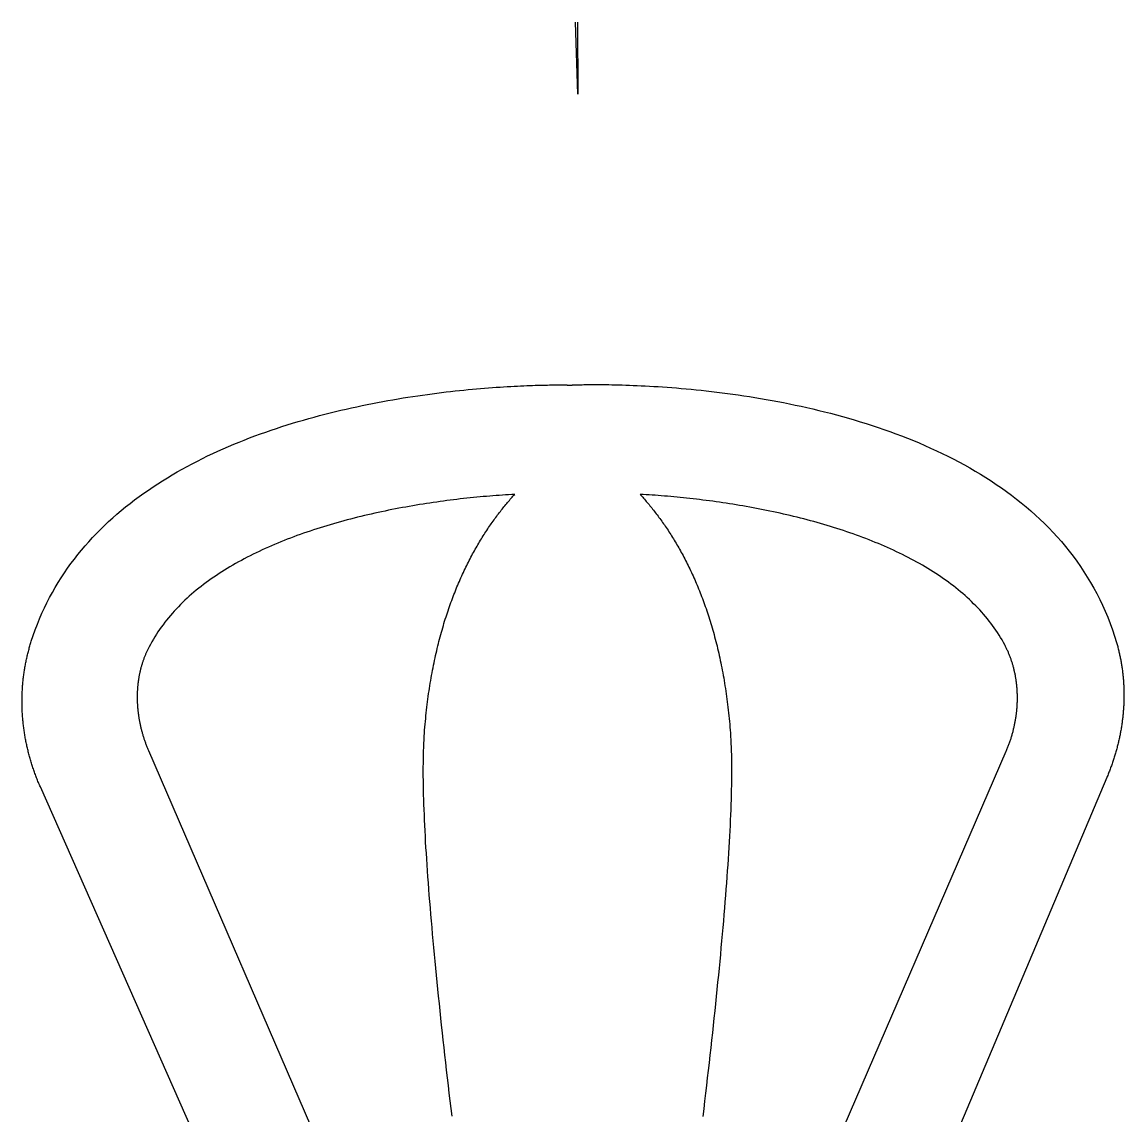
# Model space of a CAD drawing. Extents: x 5 to 105, y 2 to 136.
# Drawn here: x 49.94 to 59.99, y 12.75 to 22.72 of the extents above; entities that cross this region are included whole.
import ezdxf

# ---------------------------------------------------------------- set-up
doc = ezdxf.new("R2010")
doc.units = 0
doc.layers.get('0').update_dxf_attribs({"linetype": 'CONTINUOUS'})

msp = doc.modelspace()

# ---------------------------------------------------------------- linework, layer by layer
at = {"color": 7}
for points in [[(55.0071, 22.0637), (54.9874, 22.7218)], [(55.0065, 22.7218), (55.0071, 22.0637)], [(51.0932, 16.08), (54.4915, 8.2159)], [(55.5168, 8.2116), (58.9146, 16.0747)], [(59.8321, 15.835), (55.0636, 4.5392), (50.107, 15.7492)]]:
    msp.add_lwpolyline(points, dxfattribs=at)
for points in [[(55.5758, 18.4161), (55.5758, 18.4161)], [(53.6096, 16.2409), (53.6096, 16.2409)]]:
    msp.add_lwpolyline(points, close=True, dxfattribs=at)
for points in [[(50.0245, 17.0765, 0), (50.0419, 17.1291, 0), (50.0604, 17.1809, 0), (50.0798, 17.2319, 0), (50.1003, 17.2821, 0), (50.1217, 17.3316, 0), (50.1441, 17.3803, 0), (50.1675, 17.4282, 0), (50.1917, 17.4754, 0), (50.2169, 17.5218, 0), (50.2429, 17.5675, 0), (50.2699, 17.6124, 0), (50.2977, 17.6566, 0), (50.3263, 17.7001, 0), (50.3557, 17.7428, 0), (50.386, 17.7849, 0), (50.417, 17.8262, 0), (50.4489, 17.8668, 0), (50.4814, 17.9068, 0), (50.5147, 17.946, 0), (50.5488, 17.9845, 0), (50.5835, 18.0224, 0), (50.6189, 18.0596, 0), (50.655, 18.0961, 0), (50.6918, 18.132, 0), (50.7292, 18.1672, 0), (50.7672, 18.2018, 0), (50.8058, 18.2357, 0), (50.845, 18.269, 0), (50.8848, 18.3016, 0), (50.9251, 18.3337, 0), (50.966, 18.3651, 0), (51.0074, 18.3959, 0), (51.0493, 18.4261, 0), (51.0917, 18.4557, 0), (51.1345, 18.4846, 0), (51.1778, 18.513, 0), (51.2215, 18.5409, 0), (51.2657, 18.5681, 0), (51.3103, 18.5948, 0), (51.3552, 18.6209, 0), (51.4005, 18.6464, 0), (51.4462, 18.6714, 0), (51.4922, 18.6959, 0), (51.5385, 18.7198, 0), (51.5851, 18.7432, 0), (51.632, 18.766, 0), (51.6792, 18.7883, 0), (51.7266, 18.8101, 0), (51.7743, 18.8314, 0), (51.8222, 18.8522, 0), (51.8703, 18.8725, 0), (51.9185, 18.8923, 0), (51.967, 18.9116, 0), (52.0155, 18.9304, 0), (52.0643, 18.9488, 0), (52.1131, 18.9667, 0), (52.162, 18.9841, 0), (52.211, 19.0011, 0), (52.2601, 19.0176, 0), (52.3092, 19.0337, 0), (52.3584, 19.0493, 0), (52.4076, 19.0645, 0), (52.4568, 19.0793, 0), (52.5059, 19.0936, 0), (52.555, 19.1076, 0), (52.6041, 19.1211, 0), (52.6531, 19.1343, 0), (52.702, 19.147, 0), (52.7509, 19.1593, 0), (52.7996, 19.1713, 0), (52.8481, 19.1829, 0), (52.8965, 19.1941, 0), (52.9448, 19.2049, 0), (52.9928, 19.2154, 0), (53.0407, 19.2255, 0), (53.0883, 19.2353, 0), (53.1357, 19.2448, 0), (53.1829, 19.2539, 0), (53.2297, 19.2626, 0), (53.2763, 19.2711, 0), (53.3226, 19.2792, 0), (53.3686, 19.2871, 0), (53.4142, 19.2946, 0), (53.4595, 19.3018, 0), (53.5044, 19.3087, 0), (53.5489, 19.3153, 0), (53.593, 19.3217, 0), (53.6367, 19.3278, 0), (53.6799, 19.3336, 0), (53.7227, 19.3391, 0), (53.7651, 19.3444, 0), (53.8069, 19.3494, 0), (53.8482, 19.3542, 0), (53.889, 19.3588, 0), (53.9293, 19.3631, 0), (53.969, 19.3672, 0), (54.0081, 19.371, 0), (54.0467, 19.3747, 0), (54.0846, 19.3781, 0), (54.1219, 19.3813, 0), (54.1586, 19.3844, 0), (54.1946, 19.3872, 0), (54.23, 19.3899, 0), (54.2646, 19.3924, 0), (54.2986, 19.3947, 0), (54.3318, 19.3968, 0), (54.3643, 19.3988, 0), (54.396, 19.4006, 0), (54.427, 19.4023, 0), (54.4571, 19.4038, 0), (54.4865, 19.4052, 0), (54.515, 19.4065, 0), (54.5427, 19.4076, 0), (54.5695, 19.4087, 0), (54.5955, 19.4096, 0), (54.6205, 19.4104, 0), (54.6447, 19.4111, 0), (54.6679, 19.4117, 0), (54.6902, 19.4122, 0), (54.7115, 19.4126, 0), (54.7318, 19.413, 0), (54.7512, 19.4132, 0), (54.7695, 19.4135, 0), (54.7868, 19.4136, 0), (54.8031, 19.4137, 0), (54.8183, 19.4138, 0), (54.8324, 19.4138, 0)], [(54.8325, 19.4138, 0), (54.8336, 19.4138, 0), (54.8347, 19.4138, 0), (54.8358, 19.4138, 0), (54.8369, 19.4138, 0), (54.838, 19.4138, 0), (54.8391, 19.4138, 0), (54.8402, 19.4138, 0), (54.8412, 19.4138, 0), (54.8423, 19.4138, 0), (54.8433, 19.4138, 0), (54.8444, 19.4138, 0), (54.8454, 19.4138, 0), (54.8465, 19.4138, 0), (54.8475, 19.4138, 0), (54.8485, 19.4138, 0), (54.8495, 19.4138, 0), (54.8505, 19.4138, 0), (54.8515, 19.4138, 0), (54.8525, 19.4138, 0), (54.8535, 19.4138, 0), (54.8544, 19.4138, 0), (54.8554, 19.4138, 0), (54.8564, 19.4138, 0), (54.8573, 19.4138, 0), (54.8582, 19.4138, 0), (54.8592, 19.4137, 0), (54.8601, 19.4137, 0), (54.861, 19.4137, 0), (54.8619, 19.4137, 0), (54.8628, 19.4137, 0), (54.8637, 19.4137, 0), (54.8646, 19.4137, 0), (54.8655, 19.4137, 0), (54.8664, 19.4137, 0), (54.8672, 19.4137, 0), (54.8681, 19.4137, 0), (54.8689, 19.4137, 0), (54.8698, 19.4137, 0), (54.8706, 19.4137, 0), (54.8714, 19.4137, 0), (54.8722, 19.4137, 0), (54.873, 19.4137, 0), (54.8738, 19.4137, 0), (54.8746, 19.4137, 0), (54.8754, 19.4137, 0), (54.8762, 19.4136, 0), (54.8769, 19.4136, 0), (54.8777, 19.4136, 0), (54.8785, 19.4136, 0), (54.8792, 19.4136, 0), (54.8799, 19.4136, 0), (54.8807, 19.4136, 0), (54.8814, 19.4136, 0), (54.8821, 19.4136, 0), (54.8828, 19.4136, 0), (54.8835, 19.4136, 0), (54.8842, 19.4136, 0), (54.8849, 19.4136, 0), (54.8855, 19.4136, 0), (54.8862, 19.4136, 0), (54.8868, 19.4135, 0), (54.8875, 19.4135, 0), (54.8881, 19.4135, 0), (54.8888, 19.4135, 0), (54.8894, 19.4135, 0), (54.89, 19.4135, 0), (54.8906, 19.4135, 0), (54.8912, 19.4135, 0), (54.8918, 19.4135, 0), (54.8924, 19.4135, 0), (54.893, 19.4135, 0), (54.8935, 19.4135, 0), (54.8941, 19.4134, 0), (54.8946, 19.4134, 0), (54.8952, 19.4134, 0), (54.8957, 19.4134, 0), (54.8962, 19.4134, 0), (54.8967, 19.4134, 0), (54.8972, 19.4134, 0), (54.8977, 19.4134, 0), (54.8982, 19.4134, 0), (54.8987, 19.4134, 0), (54.8992, 19.4134, 0), (54.8997, 19.4133, 0), (54.9001, 19.4133, 0), (54.9006, 19.4133, 0), (54.901, 19.4133, 0), (54.9014, 19.4133, 0), (54.9019, 19.4133, 0), (54.9023, 19.4133, 0), (54.9027, 19.4133, 0), (54.9031, 19.4133, 0), (54.9035, 19.4133, 0), (54.9039, 19.4133, 0), (54.9042, 19.4132, 0), (54.9046, 19.4132, 0), (54.905, 19.4132, 0), (54.9053, 19.4132, 0), (54.9057, 19.4132, 0), (54.906, 19.4132, 0), (54.9063, 19.4132, 0), (54.9066, 19.4132, 0), (54.9069, 19.4132, 0), (54.9072, 19.4132, 0), (54.9075, 19.4131, 0), (54.9078, 19.4131, 0), (54.9081, 19.4131, 0), (54.9083, 19.4131, 0), (54.9086, 19.4131, 0), (54.9089, 19.4131, 0), (54.9091, 19.4131, 0), (54.9093, 19.4131, 0), (54.9095, 19.4131, 0), (54.9098, 19.4131, 0), (54.91, 19.413, 0), (54.9102, 19.413, 0), (54.9103, 19.413, 0), (54.9105, 19.413, 0), (54.9107, 19.413, 0), (54.9109, 19.413, 0), (54.911, 19.413, 0), (54.9112, 19.413, 0), (54.9113, 19.413, 0), (54.9114, 19.413, 0), (54.9115, 19.4129, 0), (54.9116, 19.4129, 0), (54.9117, 19.4129, 0)], [(54.9117, 19.4129, 0), (54.9122, 19.4129, 0), (54.9126, 19.4129, 0), (54.913, 19.4129, 0), (54.9135, 19.4129, 0), (54.9139, 19.4129, 0), (54.9143, 19.4129, 0), (54.9147, 19.4129, 0), (54.9152, 19.4128, 0), (54.9156, 19.4128, 0), (54.916, 19.4128, 0), (54.9164, 19.4128, 0), (54.9168, 19.4128, 0), (54.9173, 19.4128, 0), (54.9177, 19.4128, 0), (54.9181, 19.4128, 0), (54.9185, 19.4128, 0), (54.919, 19.4128, 0), (54.9194, 19.4128, 0), (54.9198, 19.4128, 0), (54.9202, 19.4128, 0), (54.9207, 19.4127, 0), (54.9211, 19.4127, 0), (54.9215, 19.4127, 0), (54.9219, 19.4127, 0), (54.9224, 19.4127, 0), (54.9228, 19.4127, 0), (54.9232, 19.4127, 0), (54.9236, 19.4127, 0), (54.9241, 19.4127, 0), (54.9245, 19.4127, 0), (54.9249, 19.4127, 0), (54.9253, 19.4127, 0), (54.9258, 19.4127, 0), (54.9262, 19.4127, 0), (54.9266, 19.4127, 0), (54.927, 19.4127, 0), (54.9275, 19.4127, 0), (54.9279, 19.4127, 0), (54.9283, 19.4127, 0), (54.9287, 19.4127, 0), (54.9292, 19.4127, 0), (54.9296, 19.4127, 0), (54.93, 19.4127, 0), (54.9304, 19.4127, 0), (54.9309, 19.4127, 0), (54.9313, 19.4127, 0), (54.9317, 19.4127, 0), (54.9321, 19.4127, 0), (54.9325, 19.4127, 0), (54.933, 19.4127, 0), (54.9334, 19.4127, 0), (54.9338, 19.4127, 0), (54.9342, 19.4127, 0), (54.9347, 19.4127, 0), (54.9351, 19.4127, 0), (54.9355, 19.4127, 0), (54.9359, 19.4127, 0), (54.9364, 19.4127, 0), (54.9368, 19.4127, 0), (54.9372, 19.4127, 0), (54.9376, 19.4127, 0), (54.9381, 19.4127, 0), (54.9385, 19.4127, 0), (54.9389, 19.4127, 0), (54.9393, 19.4127, 0), (54.9397, 19.4127, 0), (54.9402, 19.4127, 0), (54.9406, 19.4127, 0), (54.941, 19.4127, 0), (54.9414, 19.4127, 0), (54.9419, 19.4127, 0), (54.9423, 19.4127, 0), (54.9427, 19.4127, 0), (54.9431, 19.4127, 0), (54.9436, 19.4127, 0), (54.944, 19.4128, 0), (54.9444, 19.4128, 0), (54.9448, 19.4128, 0), (54.9452, 19.4128, 0), (54.9457, 19.4128, 0), (54.9461, 19.4128, 0), (54.9465, 19.4128, 0), (54.9469, 19.4128, 0), (54.9474, 19.4128, 0), (54.9478, 19.4128, 0), (54.9482, 19.4128, 0), (54.9486, 19.4128, 0), (54.9491, 19.4128, 0), (54.9495, 19.4129, 0), (54.9499, 19.4129, 0), (54.9503, 19.4129, 0), (54.9507, 19.4129, 0), (54.9512, 19.4129, 0), (54.9516, 19.4129, 0), (54.952, 19.4129, 0), (54.9524, 19.4129, 0), (54.9529, 19.4129, 0), (54.9533, 19.4129, 0), (54.9537, 19.413, 0), (54.9541, 19.413, 0), (54.9546, 19.413, 0), (54.955, 19.413, 0), (54.9554, 19.413, 0), (54.9558, 19.413, 0), (54.9562, 19.413, 0), (54.9567, 19.413, 0), (54.9571, 19.4131, 0), (54.9575, 19.4131, 0), (54.9579, 19.4131, 0), (54.9584, 19.4131, 0), (54.9588, 19.4131, 0), (54.9592, 19.4131, 0), (54.9596, 19.4131, 0), (54.9601, 19.4132, 0), (54.9605, 19.4132, 0), (54.9609, 19.4132, 0), (54.9613, 19.4132, 0), (54.9617, 19.4132, 0), (54.9622, 19.4132, 0), (54.9626, 19.4132, 0), (54.963, 19.4133, 0), (54.9634, 19.4133, 0), (54.9639, 19.4133, 0), (54.9643, 19.4133, 0), (54.9647, 19.4133, 0), (54.9651, 19.4133, 0), (54.9655, 19.4134, 0)], [(54.9656, 19.4134, 0), (54.9673, 19.4135, 0), (54.9705, 19.4136, 0), (54.9753, 19.4138, 0), (54.9815, 19.4141, 0), (54.9891, 19.4143, 0), (54.9982, 19.4146, 0), (55.0087, 19.415, 0), (55.0205, 19.4153, 0), (55.0337, 19.4156, 0), (55.0483, 19.4159, 0), (55.0641, 19.4162, 0), (55.0813, 19.4164, 0), (55.0997, 19.4167, 0), (55.1194, 19.4168, 0), (55.1403, 19.417, 0), (55.1624, 19.417, 0), (55.1857, 19.417, 0), (55.2101, 19.4169, 0), (55.2357, 19.4168, 0), (55.2624, 19.4165, 0), (55.2901, 19.4161, 0), (55.319, 19.4156, 0), (55.3489, 19.415, 0), (55.3798, 19.4143, 0), (55.4117, 19.4134, 0), (55.4446, 19.4124, 0), (55.4785, 19.4112, 0), (55.5133, 19.4099, 0), (55.549, 19.4084, 0), (55.5857, 19.4067, 0), (55.6232, 19.4048, 0), (55.6615, 19.4027, 0), (55.7007, 19.4004, 0), (55.7406, 19.3979, 0), (55.7814, 19.3952, 0), (55.8229, 19.3923, 0), (55.8652, 19.3891, 0), (55.9081, 19.3857, 0), (55.9518, 19.382, 0), (55.9961, 19.378, 0), (56.0411, 19.3738, 0), (56.0867, 19.3693, 0), (56.133, 19.3645, 0), (56.1798, 19.3594, 0), (56.2271, 19.354, 0), (56.2751, 19.3483, 0), (56.3235, 19.3422, 0), (56.3724, 19.3359, 0), (56.4218, 19.3291, 0), (56.4717, 19.3221, 0), (56.5219, 19.3147, 0), (56.5726, 19.3069, 0), (56.6237, 19.2987, 0), (56.6752, 19.2902, 0), (56.7269, 19.2813, 0), (56.779, 19.2719, 0), (56.8314, 19.2622, 0), (56.8841, 19.2521, 0), (56.937, 19.2415, 0), (56.9902, 19.2305, 0), (57.0436, 19.219, 0), (57.0971, 19.2071, 0), (57.1508, 19.1948, 0), (57.2047, 19.1819, 0), (57.2587, 19.1686, 0), (57.3127, 19.1548, 0), (57.3669, 19.1406, 0), (57.4211, 19.1258, 0), (57.4754, 19.1105, 0), (57.5296, 19.0947, 0), (57.5838, 19.0784, 0), (57.6381, 19.0615, 0), (57.6922, 19.0441, 0), (57.7463, 19.0261, 0), (57.8002, 19.0076, 0), (57.8541, 18.9885, 0), (57.9078, 18.9689, 0), (57.9613, 18.9486, 0), (58.0147, 18.9278, 0), (58.0678, 18.9064, 0), (58.1207, 18.8843, 0), (58.1734, 18.8616, 0), (58.2258, 18.8383, 0), (58.2778, 18.8144, 0), (58.3296, 18.7898, 0), (58.381, 18.7646, 0), (58.4321, 18.7387, 0), (58.4827, 18.7122, 0), (58.533, 18.6849, 0), (58.5828, 18.657, 0), (58.6321, 18.6284, 0), (58.681, 18.5991, 0), (58.7294, 18.569, 0), (58.7773, 18.5383, 0), (58.8246, 18.5068, 0), (58.8714, 18.4746, 0), (58.9176, 18.4416, 0), (58.9631, 18.4079, 0), (59.0081, 18.3734, 0), (59.0524, 18.3382, 0), (59.096, 18.3022, 0), (59.1389, 18.2653, 0), (59.1811, 18.2277, 0), (59.2226, 18.1893, 0), (59.2632, 18.1501, 0), (59.3032, 18.1101, 0), (59.3423, 18.0692, 0), (59.3805, 18.0275, 0), (59.418, 17.9849, 0), (59.4545, 17.9415, 0), (59.4902, 17.8972, 0), (59.5249, 17.8521, 0), (59.5587, 17.806, 0), (59.5915, 17.7591, 0), (59.6234, 17.7113, 0), (59.6542, 17.6626, 0), (59.684, 17.6129, 0), (59.7128, 17.5624, 0), (59.7405, 17.5109, 0), (59.7671, 17.4585, 0), (59.7926, 17.4051, 0), (59.8169, 17.3508, 0), (59.8401, 17.2955, 0), (59.8621, 17.2392, 0), (59.8829, 17.182, 0), (59.9025, 17.1237, 0), (59.9208, 17.0645, 0)], [(54.4328, 18.4161, 0), (54.4049, 18.4146, 0), (54.3768, 18.4129, 0), (54.3486, 18.4111, 0), (54.3201, 18.4092, 0), (54.2915, 18.4071, 0), (54.2627, 18.405, 0), (54.2338, 18.4028, 0), (54.2047, 18.4004, 0), (54.1754, 18.3979, 0), (54.146, 18.3953, 0), (54.1164, 18.3926, 0), (54.0867, 18.3898, 0), (54.0569, 18.3868, 0), (54.0269, 18.3838, 0), (53.9968, 18.3806, 0), (53.9666, 18.3772, 0), (53.9362, 18.3738, 0), (53.9058, 18.3702, 0), (53.8753, 18.3665, 0), (53.8446, 18.3627, 0), (53.8139, 18.3587, 0), (53.7831, 18.3546, 0), (53.7522, 18.3504, 0), (53.7212, 18.3461, 0), (53.6901, 18.3416, 0), (53.659, 18.337, 0), (53.6278, 18.3322, 0), (53.5966, 18.3273, 0), (53.5653, 18.3223, 0), (53.5339, 18.3171, 0), (53.5025, 18.3118, 0), (53.4711, 18.3063, 0), (53.4396, 18.3007, 0), (53.4082, 18.295, 0), (53.3766, 18.2891, 0), (53.3451, 18.2831, 0), (53.3136, 18.2769, 0), (53.282, 18.2706, 0), (53.2505, 18.2641, 0), (53.219, 18.2575, 0), (53.1874, 18.2507, 0), (53.1559, 18.2438, 0), (53.1244, 18.2367, 0), (53.093, 18.2294, 0), (53.0615, 18.222, 0), (53.0301, 18.2145, 0), (52.9988, 18.2068, 0), (52.9674, 18.1989, 0), (52.9362, 18.1909, 0), (52.905, 18.1827, 0), (52.8738, 18.1743, 0), (52.8427, 18.1658, 0), (52.8117, 18.1571, 0), (52.7808, 18.1482, 0), (52.7499, 18.1392, 0), (52.7191, 18.13, 0), (52.6885, 18.1207, 0), (52.6579, 18.1111, 0), (52.6274, 18.1014, 0), (52.597, 18.0916, 0), (52.5668, 18.0815, 0), (52.5366, 18.0713, 0), (52.5066, 18.0609, 0), (52.4767, 18.0503, 0), (52.4469, 18.0396, 0), (52.4173, 18.0286, 0), (52.3878, 18.0175, 0), (52.3585, 18.0062, 0), (52.3293, 17.9947, 0), (52.3003, 17.9831, 0), (52.2714, 17.9712, 0), (52.2427, 17.9592, 0), (52.2142, 17.9469, 0), (52.1859, 17.9345, 0), (52.1577, 17.9219, 0), (52.1298, 17.9091, 0), (52.102, 17.8961, 0), (52.0744, 17.883, 0), (52.0471, 17.8696, 0), (52.0199, 17.856, 0), (51.993, 17.8423, 0), (51.9663, 17.8283, 0), (51.9398, 17.8141, 0), (51.9135, 17.7998, 0), (51.8875, 17.7852, 0), (51.8617, 17.7705, 0), (51.8362, 17.7555, 0), (51.8109, 17.7403, 0), (51.7859, 17.7249, 0), (51.7611, 17.7094, 0), (51.7366, 17.6936, 0), (51.7124, 17.6776, 0), (51.6884, 17.6614, 0), (51.6647, 17.645, 0), (51.6413, 17.6283, 0), (51.6183, 17.6115, 0), (51.5955, 17.5944, 0), (51.573, 17.5772, 0), (51.5508, 17.5597, 0), (51.5289, 17.542, 0), (51.5074, 17.524, 0), (51.4861, 17.5059, 0), (51.4652, 17.4875, 0), (51.4447, 17.4689, 0), (51.4244, 17.4501, 0), (51.4045, 17.4311, 0), (51.385, 17.4118, 0), (51.3658, 17.3923, 0), (51.347, 17.3726, 0), (51.3285, 17.3527, 0), (51.3105, 17.3325, 0), (51.2927, 17.3121, 0), (51.2754, 17.2915, 0), (51.2585, 17.2706, 0), (51.2419, 17.2495, 0), (51.2257, 17.2282, 0), (51.21, 17.2066, 0), (51.1946, 17.1848, 0), (51.1797, 17.1627, 0), (51.1651, 17.1404, 0), (51.151, 17.1179, 0), (51.1373, 17.0951, 0), (51.1241, 17.0721, 0), (51.1113, 17.0489, 0), (51.0989, 17.0253, 0), (51.087, 17.0016, 0), (51.0755, 16.9776, 0)], [(53.6095, 16.2409, 0), (53.6115, 16.2676, 0), (53.6136, 16.2941, 0), (53.6159, 16.3205, 0), (53.6182, 16.3467, 0), (53.6207, 16.3727, 0), (53.6233, 16.3986, 0), (53.6259, 16.4243, 0), (53.6287, 16.4498, 0), (53.6317, 16.4751, 0), (53.6347, 16.5003, 0), (53.6378, 16.5253, 0), (53.641, 16.5501, 0), (53.6444, 16.5748, 0), (53.6478, 16.5993, 0), (53.6513, 16.6236, 0), (53.655, 16.6478, 0), (53.6587, 16.6718, 0), (53.6626, 16.6956, 0), (53.6665, 16.7193, 0), (53.6706, 16.7428, 0), (53.6747, 16.7662, 0), (53.6789, 16.7894, 0), (53.6832, 16.8124, 0), (53.6877, 16.8352, 0), (53.6922, 16.8579, 0), (53.6968, 16.8805, 0), (53.7015, 16.9029, 0), (53.7062, 16.9251, 0), (53.7111, 16.9471, 0), (53.716, 16.969, 0), (53.7211, 16.9908, 0), (53.7262, 17.0124, 0), (53.7314, 17.0338, 0), (53.7367, 17.0551, 0), (53.7421, 17.0762, 0), (53.7475, 17.0971, 0), (53.753, 17.1179, 0), (53.7586, 17.1386, 0), (53.7643, 17.1591, 0), (53.77, 17.1794, 0), (53.7759, 17.1996, 0), (53.7818, 17.2196, 0), (53.7877, 17.2395, 0), (53.7938, 17.2593, 0), (53.7999, 17.2788, 0), (53.8061, 17.2983, 0), (53.8123, 17.3175, 0), (53.8186, 17.3367, 0), (53.825, 17.3556, 0), (53.8315, 17.3745, 0), (53.838, 17.3931, 0), (53.8445, 17.4117, 0), (53.8512, 17.4301, 0), (53.8578, 17.4483, 0), (53.8646, 17.4664, 0), (53.8714, 17.4843, 0), (53.8783, 17.5021, 0), (53.8852, 17.5198, 0), (53.8921, 17.5373, 0), (53.8992, 17.5547, 0), (53.9062, 17.5719, 0), (53.9134, 17.589, 0), (53.9205, 17.6059, 0), (53.9278, 17.6227, 0), (53.935, 17.6393, 0), (53.9424, 17.6559, 0), (53.9497, 17.6722, 0), (53.9571, 17.6885, 0), (53.9646, 17.7045, 0), (53.9721, 17.7205, 0), (53.9796, 17.7363, 0), (53.9872, 17.752, 0), (53.9948, 17.7675, 0), (54.0024, 17.7829, 0), (54.0101, 17.7982, 0), (54.0178, 17.8133, 0), (54.0256, 17.8283, 0), (54.0334, 17.8432, 0), (54.0412, 17.8579, 0), (54.0491, 17.8725, 0), (54.0569, 17.887, 0), (54.0649, 17.9013, 0), (54.0728, 17.9155, 0), (54.0808, 17.9295, 0), (54.0888, 17.9435, 0), (54.0968, 17.9572, 0), (54.1048, 17.9709, 0), (54.1129, 17.9844, 0), (54.121, 17.9979, 0), (54.1291, 18.0111, 0), (54.1372, 18.0243, 0), (54.1453, 18.0373, 0), (54.1535, 18.0502, 0), (54.1616, 18.063, 0), (54.1698, 18.0756, 0), (54.178, 18.0881, 0), (54.1862, 18.1005, 0), (54.1945, 18.1128, 0), (54.2027, 18.1249, 0), (54.2109, 18.1369, 0), (54.2192, 18.1488, 0), (54.2274, 18.1606, 0), (54.2357, 18.1722, 0), (54.244, 18.1837, 0), (54.2522, 18.1951, 0), (54.2605, 18.2064, 0), (54.2688, 18.2176, 0), (54.2771, 18.2286, 0), (54.2853, 18.2395, 0), (54.2936, 18.2503, 0), (54.3019, 18.261, 0), (54.3101, 18.2716, 0), (54.3184, 18.282, 0), (54.3266, 18.2923, 0), (54.3349, 18.3025, 0), (54.3431, 18.3126, 0), (54.3513, 18.3226, 0), (54.3595, 18.3325, 0), (54.3677, 18.3422, 0), (54.3759, 18.3519, 0), (54.3841, 18.3614, 0), (54.3923, 18.3708, 0), (54.4004, 18.3801, 0), (54.4085, 18.3893, 0), (54.4166, 18.3983, 0), (54.4247, 18.4073, 0), (54.4328, 18.4161, 0)], [(55.5758, 18.4161, 0), (55.5839, 18.4073, 0), (55.592, 18.3983, 0), (55.6001, 18.3893, 0), (55.6082, 18.3801, 0), (55.6163, 18.3708, 0), (55.6245, 18.3614, 0), (55.6327, 18.3519, 0), (55.6409, 18.3422, 0), (55.6491, 18.3325, 0), (55.6573, 18.3226, 0), (55.6655, 18.3127, 0), (55.6737, 18.3026, 0), (55.682, 18.2924, 0), (55.6902, 18.282, 0), (55.6985, 18.2716, 0), (55.7068, 18.261, 0), (55.715, 18.2504, 0), (55.7233, 18.2396, 0), (55.7316, 18.2286, 0), (55.7398, 18.2176, 0), (55.7481, 18.2065, 0), (55.7564, 18.1952, 0), (55.7647, 18.1838, 0), (55.7729, 18.1723, 0), (55.7812, 18.1606, 0), (55.7895, 18.1489, 0), (55.7977, 18.137, 0), (55.8059, 18.1249, 0), (55.8142, 18.1128, 0), (55.8224, 18.1006, 0), (55.8306, 18.0882, 0), (55.8388, 18.0757, 0), (55.847, 18.063, 0), (55.8552, 18.0503, 0), (55.8633, 18.0374, 0), (55.8715, 18.0243, 0), (55.8796, 18.0112, 0), (55.8877, 17.9979, 0), (55.8958, 17.9845, 0), (55.9038, 17.971, 0), (55.9119, 17.9573, 0), (55.9199, 17.9435, 0), (55.9279, 17.9296, 0), (55.9359, 17.9155, 0), (55.9438, 17.9013, 0), (55.9517, 17.887, 0), (55.9596, 17.8726, 0), (55.9675, 17.858, 0), (55.9753, 17.8432, 0), (55.9831, 17.8284, 0), (55.9908, 17.8134, 0), (55.9986, 17.7983, 0), (56.0062, 17.783, 0), (56.0139, 17.7676, 0), (56.0215, 17.752, 0), (56.0291, 17.7364, 0), (56.0366, 17.7206, 0), (56.0441, 17.7046, 0), (56.0516, 17.6885, 0), (56.059, 17.6723, 0), (56.0663, 17.6559, 0), (56.0737, 17.6394, 0), (56.0809, 17.6227, 0), (56.0882, 17.6059, 0), (56.0953, 17.589, 0), (56.1025, 17.5719, 0), (56.1096, 17.5547, 0), (56.1166, 17.5373, 0), (56.1235, 17.5198, 0), (56.1305, 17.5022, 0), (56.1373, 17.4844, 0), (56.1441, 17.4664, 0), (56.1509, 17.4483, 0), (56.1576, 17.4301, 0), (56.1642, 17.4117, 0), (56.1708, 17.3932, 0), (56.1773, 17.3745, 0), (56.1837, 17.3556, 0), (56.1901, 17.3367, 0), (56.1964, 17.3175, 0), (56.2027, 17.2983, 0), (56.2088, 17.2788, 0), (56.215, 17.2592, 0), (56.221, 17.2395, 0), (56.227, 17.2196, 0), (56.2329, 17.1996, 0), (56.2387, 17.1794, 0), (56.2445, 17.1591, 0), (56.2501, 17.1386, 0), (56.2557, 17.1179, 0), (56.2613, 17.0971, 0), (56.2667, 17.0761, 0), (56.2721, 17.055, 0), (56.2774, 17.0338, 0), (56.2826, 17.0123, 0), (56.2877, 16.9907, 0), (56.2927, 16.969, 0), (56.2977, 16.9471, 0), (56.3025, 16.925, 0), (56.3073, 16.9028, 0), (56.312, 16.8804, 0), (56.3166, 16.8579, 0), (56.3211, 16.8352, 0), (56.3255, 16.8123, 0), (56.3299, 16.7893, 0), (56.3341, 16.7661, 0), (56.3382, 16.7427, 0), (56.3423, 16.7192, 0), (56.3462, 16.6956, 0), (56.35, 16.6717, 0), (56.3538, 16.6477, 0), (56.3574, 16.6235, 0), (56.361, 16.5992, 0), (56.3644, 16.5747, 0), (56.3677, 16.55, 0), (56.371, 16.5252, 0), (56.3741, 16.5002, 0), (56.3771, 16.475, 0), (56.38, 16.4496, 0), (56.3828, 16.4241, 0), (56.3855, 16.3984, 0), (56.3881, 16.3726, 0), (56.3906, 16.3466, 0), (56.3929, 16.3204, 0), (56.3951, 16.294, 0), (56.3973, 16.2675, 0), (56.3993, 16.2408, 0)], [(58.9016, 17.0435, 0), (58.8892, 17.0664, 0), (58.8764, 17.089, 0), (58.8632, 17.1114, 0), (58.8495, 17.1335, 0), (58.8355, 17.1554, 0), (58.821, 17.1771, 0), (58.8062, 17.1985, 0), (58.7909, 17.2198, 0), (58.7753, 17.2407, 0), (58.7593, 17.2615, 0), (58.7429, 17.2821, 0), (58.7261, 17.3024, 0), (58.709, 17.3225, 0), (58.6915, 17.3423, 0), (58.6736, 17.362, 0), (58.6554, 17.3814, 0), (58.6369, 17.4006, 0), (58.6179, 17.4196, 0), (58.5987, 17.4384, 0), (58.5791, 17.4569, 0), (58.5592, 17.4753, 0), (58.539, 17.4934, 0), (58.5184, 17.5113, 0), (58.4975, 17.529, 0), (58.4763, 17.5465, 0), (58.4549, 17.5638, 0), (58.4331, 17.5809, 0), (58.411, 17.5978, 0), (58.3886, 17.6144, 0), (58.3659, 17.6309, 0), (58.343, 17.6471, 0), (58.3198, 17.6632, 0), (58.2963, 17.679, 0), (58.2725, 17.6947, 0), (58.2485, 17.7101, 0), (58.2242, 17.7254, 0), (58.1997, 17.7404, 0), (58.1749, 17.7553, 0), (58.1499, 17.7699, 0), (58.1246, 17.7844, 0), (58.0991, 17.7987, 0), (58.0734, 17.8127, 0), (58.0475, 17.8266, 0), (58.0213, 17.8403, 0), (57.995, 17.8538, 0), (57.9684, 17.8671, 0), (57.9416, 17.8803, 0), (57.9146, 17.8932, 0), (57.8875, 17.9059, 0), (57.8601, 17.9185, 0), (57.8326, 17.9309, 0), (57.8049, 17.9431, 0), (57.777, 17.9551, 0), (57.7489, 17.967, 0), (57.7207, 17.9786, 0), (57.6923, 17.9901, 0), (57.6638, 18.0014, 0), (57.6351, 18.0126, 0), (57.6063, 18.0235, 0), (57.5773, 18.0343, 0), (57.5482, 18.0449, 0), (57.519, 18.0554, 0), (57.4896, 18.0656, 0), (57.4601, 18.0757, 0), (57.4305, 18.0857, 0), (57.4008, 18.0954, 0), (57.371, 18.105, 0), (57.3411, 18.1145, 0), (57.3111, 18.1237, 0), (57.281, 18.1328, 0), (57.2508, 18.1418, 0), (57.2206, 18.1506, 0), (57.1903, 18.1592, 0), (57.1599, 18.1676, 0), (57.1294, 18.1759, 0), (57.0989, 18.1841, 0), (57.0683, 18.1921, 0), (57.0376, 18.1999, 0), (57.007, 18.2076, 0), (56.9762, 18.2151, 0), (56.9455, 18.2225, 0), (56.9147, 18.2297, 0), (56.8839, 18.2368, 0), (56.853, 18.2437, 0), (56.8222, 18.2505, 0), (56.7913, 18.2572, 0), (56.7604, 18.2637, 0), (56.7295, 18.27, 0), (56.6987, 18.2762, 0), (56.6678, 18.2823, 0), (56.6369, 18.2882, 0), (56.6061, 18.294, 0), (56.5753, 18.2996, 0), (56.5445, 18.3051, 0), (56.5138, 18.3105, 0), (56.483, 18.3157, 0), (56.4524, 18.3208, 0), (56.4217, 18.3257, 0), (56.3911, 18.3306, 0), (56.3606, 18.3353, 0), (56.3302, 18.3398, 0), (56.2998, 18.3443, 0), (56.2695, 18.3486, 0), (56.2392, 18.3528, 0), (56.209, 18.3568, 0), (56.179, 18.3607, 0), (56.149, 18.3645, 0), (56.1191, 18.3682, 0), (56.0893, 18.3718, 0), (56.0596, 18.3752, 0), (56.03, 18.3785, 0), (56.0006, 18.3817, 0), (55.9712, 18.3848, 0), (55.942, 18.3878, 0), (55.9129, 18.3906, 0), (55.884, 18.3934, 0), (55.8552, 18.396, 0), (55.8265, 18.3985, 0), (55.798, 18.4009, 0), (55.7696, 18.4032, 0), (55.7414, 18.4053, 0), (55.7134, 18.4074, 0), (55.6855, 18.4094, 0), (55.6578, 18.4112, 0), (55.6303, 18.413, 0), (55.603, 18.4146, 0), (55.5758, 18.4161, 0)], [(50.107, 15.7492, 0), (50.1025, 15.7593, 0), (50.0981, 15.7694, 0), (50.0938, 15.7796, 0), (50.0895, 15.7898, 0), (50.0853, 15.8, 0), (50.0812, 15.8102, 0), (50.0771, 15.8204, 0), (50.0731, 15.8307, 0), (50.0691, 15.8409, 0), (50.0652, 15.8512, 0), (50.0613, 15.8615, 0), (50.0575, 15.8718, 0), (50.0538, 15.8821, 0), (50.0501, 15.8924, 0), (50.0465, 15.9027, 0), (50.043, 15.9131, 0), (50.0395, 15.9234, 0), (50.036, 15.9338, 0), (50.0327, 15.9442, 0), (50.0293, 15.9546, 0), (50.0261, 15.965, 0), (50.0229, 15.9754, 0), (50.0198, 15.9858, 0), (50.0167, 15.9962, 0), (50.0137, 16.0067, 0), (50.0107, 16.0171, 0), (50.0078, 16.0276, 0), (50.005, 16.038, 0), (50.0022, 16.0485, 0), (49.9995, 16.059, 0), (49.9969, 16.0695, 0), (49.9943, 16.08, 0), (49.9917, 16.0905, 0), (49.9893, 16.101, 0), (49.9868, 16.1115, 0), (49.9845, 16.1221, 0), (49.9822, 16.1326, 0), (49.98, 16.1432, 0), (49.9778, 16.1537, 0), (49.9757, 16.1643, 0), (49.9736, 16.1748, 0), (49.9716, 16.1854, 0), (49.9697, 16.196, 0), (49.9678, 16.2065, 0), (49.966, 16.2171, 0), (49.9643, 16.2277, 0), (49.9626, 16.2383, 0), (49.961, 16.2489, 0), (49.9594, 16.2595, 0), (49.9579, 16.2701, 0), (49.9564, 16.2807, 0), (49.9551, 16.2913, 0), (49.9537, 16.3019, 0), (49.9525, 16.3125, 0), (49.9513, 16.3231, 0), (49.9501, 16.3338, 0), (49.949, 16.3444, 0), (49.948, 16.355, 0), (49.947, 16.3656, 0), (49.9461, 16.3762, 0), (49.9453, 16.3869, 0), (49.9445, 16.3975, 0), (49.9438, 16.4081, 0), (49.9431, 16.4187, 0), (49.9425, 16.4294, 0), (49.942, 16.44, 0), (49.9415, 16.4506, 0), (49.9411, 16.4612, 0), (49.9407, 16.4718, 0), (49.9404, 16.4824, 0), (49.9402, 16.4931, 0), (49.94, 16.5037, 0), (49.9399, 16.5143, 0), (49.9399, 16.5249, 0), (49.9399, 16.5355, 0), (49.9399, 16.5461, 0), (49.9401, 16.5567, 0), (49.9403, 16.5673, 0), (49.9405, 16.5779, 0), (49.9408, 16.5885, 0), (49.9412, 16.599, 0), (49.9416, 16.6096, 0), (49.9421, 16.6202, 0), (49.9427, 16.6307, 0), (49.9433, 16.6413, 0), (49.944, 16.6519, 0), (49.9447, 16.6624, 0), (49.9455, 16.6729, 0), (49.9464, 16.6835, 0), (49.9473, 16.694, 0), (49.9483, 16.7045, 0), (49.9493, 16.715, 0), (49.9504, 16.7256, 0), (49.9516, 16.736, 0), (49.9528, 16.7465, 0), (49.9541, 16.757, 0), (49.9555, 16.7675, 0), (49.9569, 16.778, 0), (49.9583, 16.7884, 0), (49.9599, 16.7989, 0), (49.9615, 16.8093, 0), (49.9631, 16.8197, 0), (49.9648, 16.8301, 0), (49.9666, 16.8405, 0), (49.9685, 16.8509, 0), (49.9704, 16.8613, 0), (49.9723, 16.8717, 0), (49.9744, 16.8821, 0), (49.9764, 16.8924, 0), (49.9786, 16.9028, 0), (49.9808, 16.9131, 0), (49.9831, 16.9234, 0), (49.9854, 16.9337, 0), (49.9878, 16.944, 0), (49.9902, 16.9543, 0), (49.9928, 16.9645, 0), (49.9953, 16.9748, 0), (49.998, 16.985, 0), (50.0007, 16.9952, 0), (50.0034, 17.0054, 0), (50.0063, 17.0156, 0), (50.0091, 17.0258, 0), (50.0121, 17.036, 0), (50.0151, 17.0461, 0), (50.0182, 17.0562, 0), (50.0213, 17.0664, 0), (50.0245, 17.0764, 0)], [(58.9146, 16.0747, 0), (58.9179, 16.0824, 0), (58.9211, 16.0902, 0), (58.9243, 16.0979, 0), (58.9274, 16.1056, 0), (58.9305, 16.1134, 0), (58.9336, 16.1211, 0), (58.9365, 16.1289, 0), (58.9394, 16.1367, 0), (58.9423, 16.1445, 0), (58.9451, 16.1523, 0), (58.9479, 16.1601, 0), (58.9506, 16.168, 0), (58.9532, 16.1758, 0), (58.9558, 16.1836, 0), (58.9584, 16.1915, 0), (58.9608, 16.1994, 0), (58.9633, 16.2072, 0), (58.9657, 16.2151, 0), (58.968, 16.223, 0), (58.9702, 16.2309, 0), (58.9725, 16.2388, 0), (58.9746, 16.2467, 0), (58.9767, 16.2546, 0), (58.9788, 16.2625, 0), (58.9808, 16.2704, 0), (58.9827, 16.2784, 0), (58.9846, 16.2863, 0), (58.9865, 16.2942, 0), (58.9882, 16.3022, 0), (58.99, 16.3101, 0), (58.9916, 16.3181, 0), (58.9933, 16.326, 0), (58.9948, 16.334, 0), (58.9963, 16.3419, 0), (58.9978, 16.3499, 0), (58.9992, 16.3579, 0), (59.0006, 16.3658, 0), (59.0019, 16.3738, 0), (59.0031, 16.3817, 0), (59.0043, 16.3897, 0), (59.0054, 16.3977, 0), (59.0065, 16.4056, 0), (59.0075, 16.4136, 0), (59.0085, 16.4215, 0), (59.0094, 16.4295, 0), (59.0103, 16.4374, 0), (59.0111, 16.4454, 0), (59.0119, 16.4533, 0), (59.0126, 16.4613, 0), (59.0132, 16.4692, 0), (59.0138, 16.4772, 0), (59.0144, 16.4851, 0), (59.0148, 16.493, 0), (59.0153, 16.501, 0), (59.0157, 16.5089, 0), (59.016, 16.5168, 0), (59.0163, 16.5247, 0), (59.0165, 16.5326, 0), (59.0166, 16.5405, 0), (59.0167, 16.5484, 0), (59.0168, 16.5563, 0), (59.0168, 16.5642, 0), (59.0168, 16.572, 0), (59.0166, 16.5799, 0), (59.0165, 16.5878, 0), (59.0163, 16.5956, 0), (59.016, 16.6034, 0), (59.0157, 16.6113, 0), (59.0153, 16.6191, 0), (59.0149, 16.6269, 0), (59.0144, 16.6347, 0), (59.0139, 16.6424, 0), (59.0133, 16.6502, 0), (59.0126, 16.658, 0), (59.0119, 16.6657, 0), (59.0112, 16.6735, 0), (59.0104, 16.6812, 0), (59.0095, 16.6889, 0), (59.0086, 16.6966, 0), (59.0076, 16.7043, 0), (59.0066, 16.7119, 0), (59.0055, 16.7196, 0), (59.0044, 16.7272, 0), (59.0032, 16.7349, 0), (59.002, 16.7425, 0), (59.0007, 16.7501, 0), (58.9994, 16.7576, 0), (58.998, 16.7652, 0), (58.9965, 16.7727, 0), (58.995, 16.7803, 0), (58.9935, 16.7878, 0), (58.9918, 16.7953, 0), (58.9902, 16.8027, 0), (58.9885, 16.8102, 0), (58.9867, 16.8176, 0), (58.9849, 16.825, 0), (58.983, 16.8324, 0), (58.981, 16.8398, 0), (58.9791, 16.8472, 0), (58.977, 16.8545, 0), (58.9749, 16.8618, 0), (58.9728, 16.8691, 0), (58.9706, 16.8764, 0), (58.9683, 16.8836, 0), (58.966, 16.8909, 0), (58.9636, 16.8981, 0), (58.9612, 16.9053, 0), (58.9587, 16.9124, 0), (58.9562, 16.9196, 0), (58.9536, 16.9267, 0), (58.951, 16.9338, 0), (58.9483, 16.9408, 0), (58.9456, 16.9479, 0), (58.9428, 16.9549, 0), (58.9399, 16.9618, 0), (58.937, 16.9688, 0), (58.9341, 16.9757, 0), (58.9311, 16.9826, 0), (58.928, 16.9895, 0), (58.9249, 16.9964, 0), (58.9217, 17.0032, 0), (58.9185, 17.01, 0), (58.9152, 17.0168, 0), (58.9119, 17.0235, 0), (58.9085, 17.0302, 0), (58.9051, 17.0369, 0), (58.9016, 17.0435, 0)], [(59.9208, 17.0645, 0), (59.9235, 17.0553, 0), (59.9261, 17.0462, 0), (59.9287, 17.037, 0), (59.9312, 17.0278, 0), (59.9337, 17.0186, 0), (59.9361, 17.0094, 0), (59.9384, 17.0001, 0), (59.9407, 16.9909, 0), (59.9429, 16.9816, 0), (59.9451, 16.9723, 0), (59.9473, 16.963, 0), (59.9493, 16.9536, 0), (59.9514, 16.9443, 0), (59.9533, 16.9349, 0), (59.9553, 16.9255, 0), (59.9571, 16.9162, 0), (59.9589, 16.9067, 0), (59.9607, 16.8973, 0), (59.9624, 16.8879, 0), (59.964, 16.8784, 0), (59.9656, 16.869, 0), (59.9672, 16.8595, 0), (59.9687, 16.85, 0), (59.9701, 16.8405, 0), (59.9715, 16.831, 0), (59.9728, 16.8215, 0), (59.9741, 16.8119, 0), (59.9753, 16.8024, 0), (59.9764, 16.7928, 0), (59.9775, 16.7832, 0), (59.9786, 16.7736, 0), (59.9796, 16.764, 0), (59.9806, 16.7544, 0), (59.9814, 16.7448, 0), (59.9823, 16.7352, 0), (59.9831, 16.7255, 0), (59.9838, 16.7159, 0), (59.9845, 16.7062, 0), (59.9851, 16.6965, 0), (59.9857, 16.6868, 0), (59.9862, 16.6771, 0), (59.9867, 16.6674, 0), (59.9871, 16.6577, 0), (59.9874, 16.648, 0), (59.9877, 16.6383, 0), (59.988, 16.6286, 0), (59.9882, 16.6188, 0), (59.9883, 16.6091, 0), (59.9884, 16.5993, 0), (59.9885, 16.5895, 0), (59.9884, 16.5798, 0), (59.9884, 16.57, 0), (59.9882, 16.5602, 0), (59.9881, 16.5504, 0), (59.9878, 16.5406, 0), (59.9876, 16.5308, 0), (59.9872, 16.521, 0), (59.9868, 16.5112, 0), (59.9864, 16.5014, 0), (59.9859, 16.4916, 0), (59.9853, 16.4817, 0), (59.9847, 16.4719, 0), (59.9841, 16.4621, 0), (59.9834, 16.4522, 0), (59.9826, 16.4424, 0), (59.9818, 16.4325, 0), (59.9809, 16.4227, 0), (59.98, 16.4128, 0), (59.979, 16.403, 0), (59.978, 16.3931, 0), (59.9769, 16.3833, 0), (59.9758, 16.3734, 0), (59.9746, 16.3636, 0), (59.9733, 16.3537, 0), (59.972, 16.3438, 0), (59.9707, 16.334, 0), (59.9693, 16.3241, 0), (59.9678, 16.3142, 0), (59.9663, 16.3044, 0), (59.9648, 16.2945, 0), (59.9632, 16.2846, 0), (59.9615, 16.2748, 0), (59.9598, 16.2649, 0), (59.958, 16.255, 0), (59.9562, 16.2452, 0), (59.9543, 16.2353, 0), (59.9524, 16.2254, 0), (59.9504, 16.2156, 0), (59.9484, 16.2057, 0), (59.9463, 16.1959, 0), (59.9441, 16.186, 0), (59.942, 16.1762, 0), (59.9397, 16.1663, 0), (59.9374, 16.1565, 0), (59.9351, 16.1466, 0), (59.9327, 16.1368, 0), (59.9302, 16.127, 0), (59.9277, 16.1171, 0), (59.9251, 16.1073, 0), (59.9225, 16.0975, 0), (59.9198, 16.0877, 0), (59.9171, 16.0779, 0), (59.9144, 16.0681, 0), (59.9115, 16.0583, 0), (59.9087, 16.0485, 0), (59.9057, 16.0387, 0), (59.9027, 16.0289, 0), (59.8997, 16.0191, 0), (59.8966, 16.0094, 0), (59.8935, 15.9996, 0), (59.8903, 15.9899, 0), (59.8871, 15.9801, 0), (59.8838, 15.9704, 0), (59.8804, 15.9607, 0), (59.877, 15.9509, 0), (59.8736, 15.9412, 0), (59.87, 15.9315, 0), (59.8665, 15.9218, 0), (59.8629, 15.9121, 0), (59.8592, 15.9025, 0), (59.8555, 15.8928, 0), (59.8517, 15.8831, 0), (59.8479, 15.8735, 0), (59.844, 15.8639, 0), (59.8401, 15.8542, 0), (59.8361, 15.8446, 0), (59.8321, 15.835, 0)], [(51.0755, 16.9776, 0), (51.0727, 16.9715, 0), (51.0699, 16.9653, 0), (51.0672, 16.9592, 0), (51.0645, 16.953, 0), (51.0619, 16.9467, 0), (51.0593, 16.9405, 0), (51.0567, 16.9342, 0), (51.0543, 16.9279, 0), (51.0518, 16.9216, 0), (51.0494, 16.9152, 0), (51.0471, 16.9088, 0), (51.0448, 16.9024, 0), (51.0425, 16.896, 0), (51.0403, 16.8896, 0), (51.0382, 16.8831, 0), (51.036, 16.8766, 0), (51.034, 16.87, 0), (51.032, 16.8635, 0), (51.03, 16.8569, 0), (51.0281, 16.8503, 0), (51.0262, 16.8437, 0), (51.0244, 16.837, 0), (51.0226, 16.8304, 0), (51.0208, 16.8237, 0), (51.0192, 16.817, 0), (51.0175, 16.8103, 0), (51.0159, 16.8035, 0), (51.0144, 16.7967, 0), (51.0129, 16.79, 0), (51.0114, 16.7832, 0), (51.01, 16.7763, 0), (51.0087, 16.7695, 0), (51.0074, 16.7626, 0), (51.0061, 16.7557, 0), (51.0049, 16.7488, 0), (51.0037, 16.7419, 0), (51.0026, 16.735, 0), (51.0015, 16.728, 0), (51.0005, 16.7211, 0), (50.9995, 16.7141, 0), (50.9986, 16.7071, 0), (50.9977, 16.7001, 0), (50.9968, 16.693, 0), (50.996, 16.686, 0), (50.9953, 16.6789, 0), (50.9946, 16.6718, 0), (50.9939, 16.6647, 0), (50.9933, 16.6576, 0), (50.9928, 16.6505, 0), (50.9923, 16.6434, 0), (50.9918, 16.6363, 0), (50.9914, 16.6291, 0), (50.991, 16.6219, 0), (50.9907, 16.6147, 0), (50.9904, 16.6076, 0), (50.9902, 16.6004, 0), (50.99, 16.5931, 0), (50.9899, 16.5859, 0), (50.9898, 16.5787, 0), (50.9897, 16.5714, 0), (50.9897, 16.5642, 0), (50.9898, 16.5569, 0), (50.9899, 16.5496, 0), (50.99, 16.5424, 0), (50.9902, 16.5351, 0), (50.9904, 16.5278, 0), (50.9907, 16.5205, 0), (50.9911, 16.5132, 0), (50.9914, 16.5058, 0), (50.9919, 16.4985, 0), (50.9923, 16.4912, 0), (50.9929, 16.4838, 0), (50.9934, 16.4765, 0), (50.994, 16.4691, 0), (50.9947, 16.4618, 0), (50.9954, 16.4544, 0), (50.9961, 16.447, 0), (50.9969, 16.4397, 0), (50.9978, 16.4323, 0), (50.9987, 16.4249, 0), (50.9996, 16.4175, 0), (51.0006, 16.4102, 0), (51.0016, 16.4028, 0), (51.0027, 16.3954, 0), (51.0038, 16.388, 0), (51.005, 16.3806, 0), (51.0062, 16.3732, 0), (51.0075, 16.3658, 0), (51.0088, 16.3584, 0), (51.0102, 16.351, 0), (51.0116, 16.3436, 0), (51.013, 16.3362, 0), (51.0145, 16.3288, 0), (51.0161, 16.3214, 0), (51.0177, 16.314, 0), (51.0193, 16.3067, 0), (51.021, 16.2993, 0), (51.0227, 16.2919, 0), (51.0245, 16.2845, 0), (51.0263, 16.2771, 0), (51.0282, 16.2697, 0), (51.0301, 16.2624, 0), (51.0321, 16.255, 0), (51.0341, 16.2476, 0), (51.0362, 16.2402, 0), (51.0383, 16.2329, 0), (51.0404, 16.2255, 0), (51.0426, 16.2182, 0), (51.0449, 16.2108, 0), (51.0471, 16.2035, 0), (51.0495, 16.1962, 0), (51.0519, 16.1888, 0), (51.0543, 16.1815, 0), (51.0568, 16.1742, 0), (51.0593, 16.1669, 0), (51.0619, 16.1596, 0), (51.0645, 16.1523, 0), (51.0671, 16.1451, 0), (51.0699, 16.1378, 0), (51.0726, 16.1305, 0), (51.0754, 16.1233, 0), (51.0783, 16.116, 0), (51.0812, 16.1088, 0), (51.0841, 16.1016, 0), (51.0871, 16.0944, 0), (51.0901, 16.0872, 0), (51.0932, 16.08, 0)], [(53.8613, 12.7468, 0), (53.8528, 12.8176, 0), (53.8444, 12.8881, 0), (53.8362, 12.9584, 0), (53.828, 13.0284, 0), (53.8199, 13.098, 0), (53.812, 13.1673, 0), (53.8041, 13.2363, 0), (53.7964, 13.3049, 0), (53.7887, 13.3732, 0), (53.7812, 13.4411, 0), (53.7738, 13.5086, 0), (53.7665, 13.5758, 0), (53.7594, 13.6425, 0), (53.7523, 13.7088, 0), (53.7454, 13.7746, 0), (53.7387, 13.8401, 0), (53.732, 13.9051, 0), (53.7255, 13.9696, 0), (53.7191, 14.0336, 0), (53.7129, 14.0972, 0), (53.7068, 14.1603, 0), (53.7008, 14.2228, 0), (53.695, 14.2849, 0), (53.6894, 14.3464, 0), (53.6839, 14.4073, 0), (53.6785, 14.4677, 0), (53.6733, 14.5276, 0), (53.6682, 14.5869, 0), (53.6633, 14.6455, 0), (53.6586, 14.7036, 0), (53.654, 14.7611, 0), (53.6496, 14.8179, 0), (53.6454, 14.8742, 0), (53.6413, 14.9297, 0), (53.6374, 14.9847, 0), (53.6337, 15.0389, 0), (53.6302, 15.0925, 0), (53.6268, 15.1454, 0), (53.6236, 15.1975, 0), (53.6206, 15.249, 0), (53.6178, 15.2998, 0), (53.6152, 15.3498, 0), (53.6127, 15.399, 0), (53.6105, 15.4475, 0), (53.6085, 15.4953, 0), (53.6066, 15.5422, 0), (53.6049, 15.5884, 0), (53.6035, 15.6337, 0), (53.6023, 15.6783, 0), (53.6012, 15.722, 0), (53.6004, 15.7649, 0), (53.5998, 15.8069, 0), (53.5993, 15.8481, 0), (53.5992, 15.8884, 0), (53.5992, 15.9278, 0), (53.5994, 15.9663, 0), (53.5999, 16.0039, 0), (53.6006, 16.0406, 0), (53.6015, 16.0764, 0), (53.6026, 16.1112, 0), (53.604, 16.1451, 0), (53.6056, 16.178, 0), (53.6075, 16.2099, 0), (53.6096, 16.2409, 0)], [(56.3993, 16.2407, 0), (56.4014, 16.2098, 0), (56.4032, 16.1778, 0), (56.4048, 16.1449, 0), (56.4062, 16.111, 0), (56.4073, 16.0762, 0), (56.4083, 16.0404, 0), (56.409, 16.0037, 0), (56.4094, 15.966, 0), (56.4097, 15.9275, 0), (56.4097, 15.888, 0), (56.4095, 15.8477, 0), (56.4091, 15.8065, 0), (56.4085, 15.7645, 0), (56.4076, 15.7216, 0), (56.4066, 15.6778, 0), (56.4054, 15.6333, 0), (56.4039, 15.5879, 0), (56.4023, 15.5417, 0), (56.4004, 15.4947, 0), (56.3984, 15.4469, 0), (56.3961, 15.3984, 0), (56.3937, 15.3491, 0), (56.391, 15.2991, 0), (56.3882, 15.2483, 0), (56.3852, 15.1968, 0), (56.382, 15.1446, 0), (56.3787, 15.0916, 0), (56.3751, 15.038, 0), (56.3714, 14.9837, 0), (56.3675, 14.9288, 0), (56.3634, 14.8732, 0), (56.3592, 14.8169, 0), (56.3548, 14.76, 0), (56.3502, 14.7025, 0), (56.3455, 14.6444, 0), (56.3406, 14.5857, 0), (56.3355, 14.5264, 0), (56.3303, 14.4665, 0), (56.3249, 14.406, 0), (56.3194, 14.345, 0), (56.3138, 14.2835, 0), (56.3079, 14.2214, 0), (56.302, 14.1588, 0), (56.2959, 14.0957, 0), (56.2896, 14.0321, 0), (56.2833, 13.968, 0), (56.2767, 13.9034, 0), (56.2701, 13.8384, 0), (56.2633, 13.7729, 0), (56.2564, 13.707, 0), (56.2494, 13.6407, 0), (56.2422, 13.5739, 0), (56.2349, 13.5067, 0), (56.2275, 13.4392, 0), (56.22, 13.3712, 0), (56.2123, 13.3029, 0), (56.2046, 13.2342, 0), (56.1967, 13.1652, 0), (56.1888, 13.0959, 0), (56.1807, 13.0262, 0), (56.1725, 12.9562, 0), (56.1642, 12.8859, 0), (56.1558, 12.8153, 0), (56.1474, 12.7444, 0)]]:
    msp.add_polyline3d(points, dxfattribs=at)

doc.saveas('drawing.dxf')
